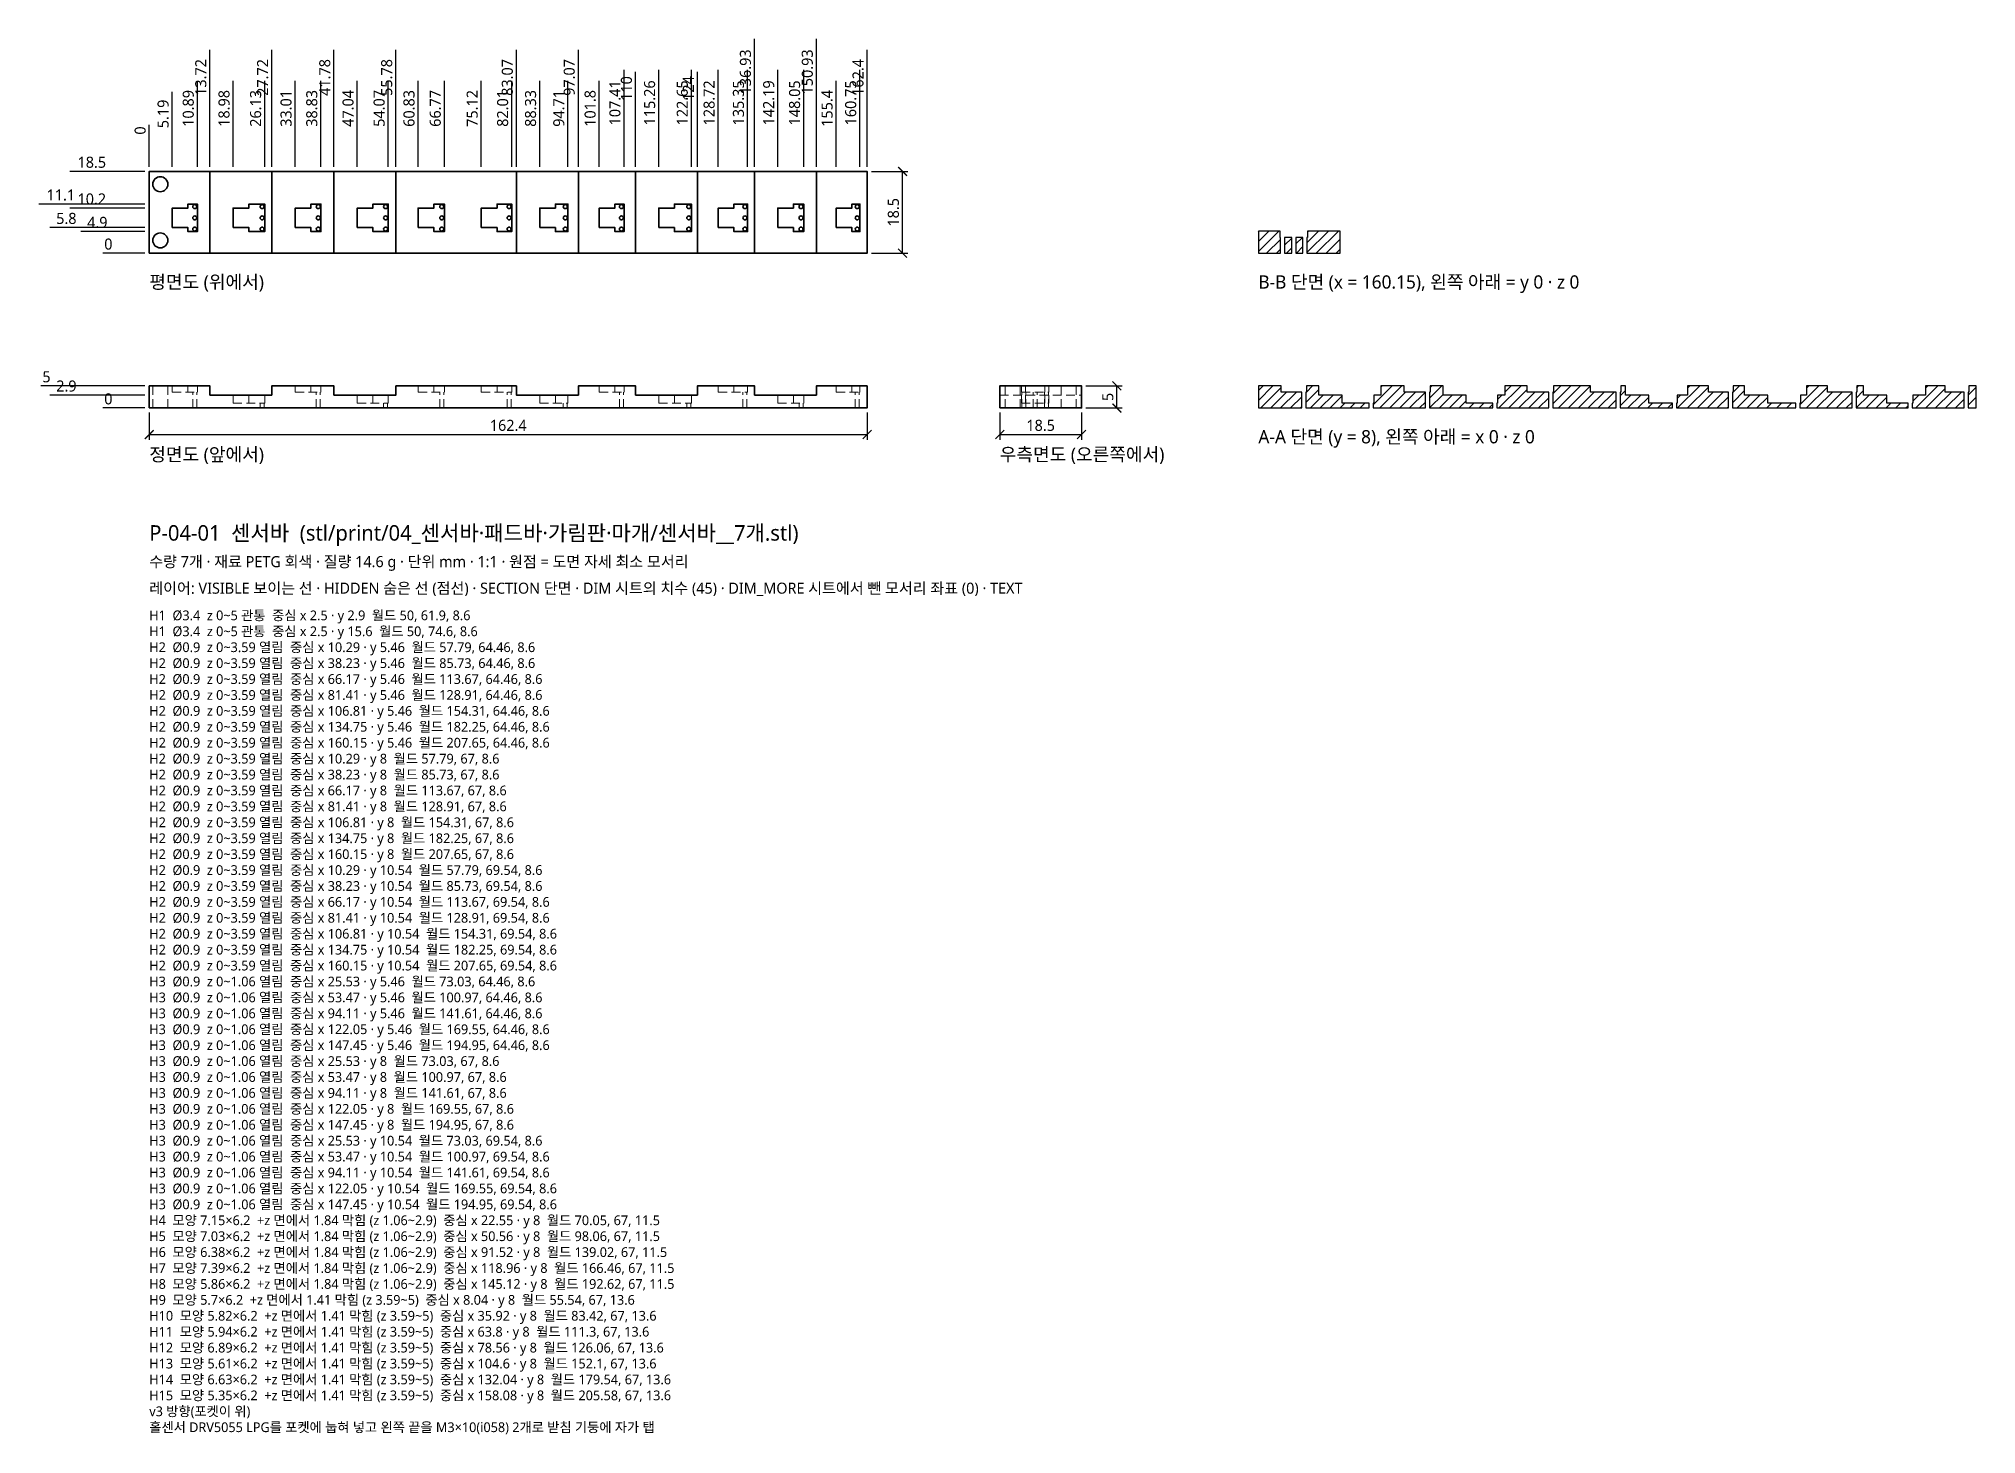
# Model space of a CAD drawing. Header units: millimetres. Extents: x -25 to 413, y -232 to 84.
import ezdxf

# ---------------------------------------------------------------- set-up
doc = ezdxf.new("R2010")
doc.units = ezdxf.units.MM
doc.linetypes.add('HIDDEN', pattern=[3, 2, -1])
for name, color, linetype, lineweight in [('DIM', 4, 'CONTINUOUS', 13), ('HIDDEN', 8, 'HIDDEN', 18), ('SECTION', 5, 'CONTINUOUS', 25), ('TEXT', 7, 'CONTINUOUS', 18), ('VISIBLE', 7, 'CONTINUOUS', 35)]:
    doc.layers.add(name, color=color, linetype=linetype, lineweight=lineweight)
doc.styles.add('KR', font='malgun.ttf')
doc.dimstyles.new('TOCCATA', dxfattribs={"dimtxt": 2.5, "dimasz": 2, "dimexe": 1.2, "dimexo": 1, "dimgap": 0.8, "dimtad": 1, "dimdsep": 46, "dimtxsty": 'KR', "dimblk": 'ARCHTICK', "dimcen": 2.5, "dimazin": 3, "dimtfac": 0.5, "dimtmove": 2, "dimatfit": 3})

# ---------------------------------------------------------------- blocks, each defined once
blk = doc.blocks.new('_ARCHTICK')
at = {"color": 0, "linetype": 'BYBLOCK', "const_width": 0.15}
blk.add_lwpolyline([(-0.5, -0.5), (0.5, 0.5)], dxfattribs=at)

msp = doc.modelspace()

# ---------------------------------------------------------------- hatches: boundary and pattern name
at = {"layer": 'SECTION'}
h = msp.add_hatch(dxfattribs=at)
h.set_pattern_fill('ANSI31', scale=0.5)
h.paths.add_polyline_path([(255.91, 38.589), (255.8, 38.589), (255.8, 40), (250.9, 40), (250.9, 35), (255.91, 35)])
h.paths.add_polyline_path([(269.4, 40), (262, 40), (262, 38.589), (261.89, 38.589), (261.89, 35), (269.4, 35)])
h.paths.add_polyline_path([(258.45, 38.589), (256.81, 38.589), (256.81, 35), (258.45, 35)])
h.paths.add_polyline_path([(260.99, 38.589), (259.35, 38.589), (259.35, 35), (260.99, 35)])
h = msp.add_hatch(dxfattribs=at)
h.set_pattern_fill('ANSI31', scale=0.5)
h.paths.add_polyline_path([(260.74, 3.589), (256.091, 3.589), (256.091, 5), (250.9, 5), (250.9, 0), (260.74, 0)])
h.paths.add_polyline_path([(275.98, 1.056), (269.875, 1.056), (269.875, 2.9), (264.615, 2.9), (264.615, 5), (261.79, 5), (261.79, 3.589), (261.64, 3.589), (261.64, 0), (275.98, 0)])
h.paths.add_polyline_path([(288.68, 3.589), (283.91, 3.589), (283.91, 5), (278.615, 5), (278.615, 2.9), (277.03, 2.9), (277.03, 1.056), (276.88, 1.056), (276.88, 0), (288.68, 0)])
h.paths.add_polyline_path([(303.92, 1.056), (297.945, 1.056), (297.945, 2.9), (292.685, 2.9), (292.685, 5), (289.73, 5), (289.73, 3.589), (289.58, 3.589), (289.58, 0), (303.92, 0)])
h.paths.add_polyline_path([(316.62, 3.589), (311.73, 3.589), (311.73, 5), (306.685, 5), (306.685, 2.9), (304.97, 2.9), (304.97, 1.056), (304.82, 1.056), (304.82, 0), (316.62, 0)])
h.paths.add_polyline_path([(331.86, 3.589), (326.019, 3.589), (326.019, 5), (317.67, 5), (317.67, 3.589), (317.52, 3.589), (317.52, 0), (331.86, 0)])
h.paths.add_polyline_path([(344.56, 1.056), (339.233, 1.056), (339.233, 2.9), (333.973, 2.9), (333.973, 5), (332.91, 5), (332.91, 3.589), (332.76, 3.589), (332.76, 0), (344.56, 0)])
h.paths.add_polyline_path([(357.26, 3.589), (352.697, 3.589), (352.697, 5), (347.973, 5), (347.973, 2.9), (345.61, 2.9), (345.61, 1.056), (345.46, 1.056), (345.46, 0), (357.26, 0)])
h.paths.add_polyline_path([(372.5, 1.056), (366.16, 1.056), (366.16, 2.9), (360.9, 2.9), (360.9, 5), (358.31, 5), (358.31, 3.589), (358.16, 3.589), (358.16, 0), (372.5, 0)])
h.paths.add_polyline_path([(385.2, 3.589), (379.624, 3.589), (379.624, 5), (374.9, 5), (374.9, 2.9), (373.55, 2.9), (373.55, 1.056), (373.4, 1.056), (373.4, 0), (385.2, 0)])
h.paths.add_polyline_path([(397.9, 1.056), (393.087, 1.056), (393.087, 2.9), (387.827, 2.9), (387.827, 5), (386.25, 5), (386.25, 3.589), (386.1, 3.589), (386.1, 0), (397.9, 0)])
h.paths.add_polyline_path([(410.6, 3.589), (406.301, 3.589), (406.301, 5), (401.827, 5), (401.827, 2.9), (398.95, 2.9), (398.95, 1.056), (398.8, 1.056), (398.8, 0), (410.6, 0)])
h.paths.add_polyline_path([(413.3, 5), (411.65, 5), (411.65, 3.589), (411.5, 3.589), (411.5, 0), (413.3, 0)])

# ---------------------------------------------------------------- linework, layer by layer
at = {"layer": 'HIDDEN'}
for points in [[(0.809, 0), (0.809, 5)], [(4.2, 0), (4.2, 5)], [(5.191, 5), (5.191, 3.589), (10.89, 3.589), (10.89, 5)], [(8.741, 3.589), (8.741, 5)], [(33.01, 5), (33.01, 3.589), (38.83, 3.589), (38.83, 5)], [(36.56, 3.589), (36.56, 5)], [(60.83, 5), (60.83, 3.589), (66.77, 3.589), (66.77, 5)], [(64.38, 3.589), (64.38, 5)], [(75.119, 5), (75.119, 3.589), (82.01, 3.589), (82.01, 5)], [(78.669, 3.589), (78.669, 5)], [(101.797, 5), (101.797, 3.589), (107.41, 3.589), (107.41, 5)], [(105.347, 3.589), (105.347, 5)], [(128.724, 5), (128.724, 3.589), (135.35, 3.589), (135.35, 5)], [(132.274, 3.589), (132.274, 5)], [(155.401, 5), (155.401, 3.589), (160.75, 3.589), (160.75, 5)], [(158.951, 3.589), (158.951, 5)], [(193.602, 0), (193.602, 5)], [(196.998, 0), (196.998, 5)], [(197.3, 5), (197.3, 3.589), (203.5, 3.589), (203.5, 5)], [(198.2, 3.589), (198.2, 5)], [(202.6, 3.589), (202.6, 5)], [(206.302, 0), (206.302, 5)], [(209.698, 0), (209.698, 5)], [(9.84, 0), (9.84, 3.589)], [(10.74, 0), (10.74, 3.589)], [(18.975, 2.9), (18.975, 1.056), (26.13, 1.056), (26.13, 2.9)], [(22.525, 1.056), (22.525, 2.9)], [(25.08, 0), (25.08, 1.056)], [(25.98, 0), (25.98, 1.056)], [(37.78, 0), (37.78, 3.589)], [(38.68, 0), (38.68, 3.589)], [(47.045, 2.9), (47.045, 1.056), (54.07, 1.056), (54.07, 2.9)], [(50.595, 1.056), (50.595, 2.9)], [(53.02, 0), (53.02, 1.056)], [(53.92, 0), (53.92, 1.056)], [(65.72, 0), (65.72, 3.589)], [(66.62, 0), (66.62, 3.589)], [(80.96, 0), (80.96, 3.589)], [(81.86, 0), (81.86, 3.589)], [(88.333, 2.9), (88.333, 1.056), (94.71, 1.056), (94.71, 2.9)], [(91.883, 1.056), (91.883, 2.9)], [(93.66, 0), (93.66, 1.056)], [(94.56, 0), (94.56, 1.056)], [(106.36, 0), (106.36, 3.589)], [(107.26, 0), (107.26, 3.589)], [(115.26, 2.9), (115.26, 1.056), (122.65, 1.056), (122.65, 2.9)], [(118.81, 1.056), (118.81, 2.9)], [(121.6, 0), (121.6, 1.056)], [(122.5, 0), (122.5, 1.056)], [(134.3, 0), (134.3, 3.589)], [(135.2, 0), (135.2, 3.589)], [(142.187, 2.9), (142.187, 1.056), (148.05, 1.056), (148.05, 2.9)], [(145.737, 1.056), (145.737, 2.9)], [(147, 0), (147, 1.056)], [(147.9, 0), (147.9, 1.056)], [(159.7, 0), (159.7, 3.589)], [(160.6, 0), (160.6, 3.589)], [(192.4, 2.9), (210.9, 2.9)], [(197.3, 2.9), (197.3, 1.056), (203.5, 1.056), (203.5, 2.9)], [(197.41, 0), (197.41, 3.589)], [(198.2, 1.056), (198.2, 2.9)], [(198.31, 0), (198.31, 3.589)], [(199.95, 0), (199.95, 3.589)], [(200.85, 0), (200.85, 3.589)], [(202.49, 0), (202.49, 3.589)], [(202.6, 1.056), (202.6, 2.9)], [(203.39, 0), (203.39, 3.589)]]:
    msp.add_lwpolyline(points, dxfattribs=at)
at = {"layer": 'SECTION'}
for points in [[(255.91, 38.589), (255.8, 38.589), (255.8, 40), (250.9, 40), (250.9, 35), (255.91, 35)], [(269.4, 40), (262, 40), (262, 38.589), (261.89, 38.589), (261.89, 35), (269.4, 35)], [(258.45, 38.589), (256.81, 38.589), (256.81, 35), (258.45, 35)], [(260.99, 38.589), (259.35, 38.589), (259.35, 35), (260.99, 35)], [(260.74, 3.589), (256.091, 3.589), (256.091, 5), (250.9, 5), (250.9, 0), (260.74, 0)], [(275.98, 1.056), (269.875, 1.056), (269.875, 2.9), (264.615, 2.9), (264.615, 5), (261.79, 5), (261.79, 3.589), (261.64, 3.589), (261.64, 0), (275.98, 0)], [(288.68, 3.589), (283.91, 3.589), (283.91, 5), (278.615, 5), (278.615, 2.9), (277.03, 2.9), (277.03, 1.056), (276.88, 1.056), (276.88, 0), (288.68, 0)], [(303.92, 1.056), (297.945, 1.056), (297.945, 2.9), (292.685, 2.9), (292.685, 5), (289.73, 5), (289.73, 3.589), (289.58, 3.589), (289.58, 0), (303.92, 0)], [(316.62, 3.589), (311.73, 3.589), (311.73, 5), (306.685, 5), (306.685, 2.9), (304.97, 2.9), (304.97, 1.056), (304.82, 1.056), (304.82, 0), (316.62, 0)], [(331.86, 3.589), (326.019, 3.589), (326.019, 5), (317.67, 5), (317.67, 3.589), (317.52, 3.589), (317.52, 0), (331.86, 0)], [(344.56, 1.056), (339.233, 1.056), (339.233, 2.9), (333.973, 2.9), (333.973, 5), (332.91, 5), (332.91, 3.589), (332.76, 3.589), (332.76, 0), (344.56, 0)], [(357.26, 3.589), (352.697, 3.589), (352.697, 5), (347.973, 5), (347.973, 2.9), (345.61, 2.9), (345.61, 1.056), (345.46, 1.056), (345.46, 0), (357.26, 0)], [(372.5, 1.056), (366.16, 1.056), (366.16, 2.9), (360.9, 2.9), (360.9, 5), (358.31, 5), (358.31, 3.589), (358.16, 3.589), (358.16, 0), (372.5, 0)], [(385.2, 3.589), (379.624, 3.589), (379.624, 5), (374.9, 5), (374.9, 2.9), (373.55, 2.9), (373.55, 1.056), (373.4, 1.056), (373.4, 0), (385.2, 0)], [(397.9, 1.056), (393.087, 1.056), (393.087, 2.9), (387.827, 2.9), (387.827, 5), (386.25, 5), (386.25, 3.589), (386.1, 3.589), (386.1, 0), (397.9, 0)], [(410.6, 3.589), (406.301, 3.589), (406.301, 5), (401.827, 5), (401.827, 2.9), (398.95, 2.9), (398.95, 1.056), (398.8, 1.056), (398.8, 0), (410.6, 0)], [(413.3, 5), (411.65, 5), (411.65, 3.589), (411.5, 3.589), (411.5, 0), (413.3, 0)]]:
    msp.add_lwpolyline(points, close=True, dxfattribs=at)
at = {"layer": 'VISIBLE'}
for points in [[(0, 35), (0, 53.5), (162.4, 53.5), (162.4, 35), (0, 35)], [(13.715, 35), (13.715, 53.5)], [(27.715, 35), (27.715, 53.5)], [(41.785, 35), (41.785, 53.5)], [(55.785, 35), (55.785, 53.5)], [(83.073, 35), (83.073, 53.5)], [(97.073, 35), (97.073, 53.5)], [(110, 35), (110, 53.5)], [(124, 35), (124, 53.5)], [(136.927, 35), (136.927, 53.5)], [(150.927, 35), (150.927, 53.5)], [(5.191, 40.8), (5.191, 45.2), (8.741, 45.2), (8.741, 46.1), (10.89, 46.1), (10.89, 39.9), (8.741, 39.9), (8.741, 40.8), (5.191, 40.8)], [(18.975, 40.8), (22.525, 40.8), (22.525, 39.9), (26.13, 39.9), (26.13, 46.1), (22.525, 46.1), (22.525, 45.2), (18.975, 45.2), (18.975, 40.8)], [(33.01, 40.8), (36.56, 40.8), (36.56, 39.9), (38.83, 39.9), (38.83, 46.1), (36.56, 46.1), (36.56, 45.2), (33.01, 45.2), (33.01, 40.8)], [(47.045, 40.8), (50.595, 40.8), (50.595, 39.9), (54.07, 39.9), (54.07, 46.1), (50.595, 46.1), (50.595, 45.2), (47.045, 45.2), (47.045, 40.8)], [(60.83, 40.8), (64.38, 40.8), (64.38, 39.9), (66.77, 39.9), (66.77, 46.1), (64.38, 46.1), (64.38, 45.2), (60.83, 45.2), (60.83, 40.8)], [(75.119, 40.8), (78.669, 40.8), (78.669, 39.9), (82.01, 39.9), (82.01, 46.1), (78.669, 46.1), (78.669, 45.2), (75.119, 45.2), (75.119, 40.8)], [(88.333, 40.8), (91.883, 40.8), (91.883, 39.9), (94.71, 39.9), (94.71, 46.1), (91.883, 46.1), (91.883, 45.2), (88.333, 45.2), (88.333, 40.8)], [(101.797, 40.8), (105.347, 40.8), (105.347, 39.9), (107.41, 39.9), (107.41, 46.1), (105.347, 46.1), (105.347, 45.2), (101.797, 45.2), (101.797, 40.8)], [(115.26, 40.8), (118.81, 40.8), (118.81, 39.9), (122.65, 39.9), (122.65, 46.1), (118.81, 46.1), (118.81, 45.2), (115.26, 45.2), (115.26, 40.8)], [(128.724, 40.8), (132.274, 40.8), (132.274, 39.9), (135.35, 39.9), (135.35, 46.1), (132.274, 46.1), (132.274, 45.2), (128.724, 45.2), (128.724, 40.8)], [(142.187, 40.8), (145.737, 40.8), (145.737, 39.9), (148.05, 39.9), (148.05, 46.1), (145.737, 46.1), (145.737, 45.2), (142.187, 45.2), (142.187, 40.8)], [(155.401, 40.8), (158.951, 40.8), (158.951, 39.9), (160.75, 39.9), (160.75, 46.1), (158.951, 46.1), (158.951, 45.2), (155.401, 45.2), (155.401, 40.8)], [(0, 0), (0, 5), (13.715, 5), (13.715, 2.9), (27.715, 2.9), (27.715, 5), (41.785, 5), (41.785, 2.9), (55.785, 2.9), (55.785, 5), (83.073, 5), (83.073, 2.9), (97.073, 2.9), (97.073, 5), (110, 5), (110, 2.9), (124, 2.9), (124, 5), (136.927, 5), (136.927, 2.9), (150.927, 2.9), (150.927, 5), (162.4, 5), (162.4, 0), (0, 0)], [(192.4, 0), (192.4, 5), (210.9, 5), (210.9, 0), (192.4, 0)]]:
    msp.add_lwpolyline(points, dxfattribs=at)
for centre, radius in [((2.5, 50.6), 1.7), ((10.29, 45.54), 0.45), ((25.53, 45.54), 0.45), ((38.23, 45.54), 0.45), ((53.47, 45.54), 0.45), ((66.17, 45.54), 0.45), ((81.41, 45.54), 0.45), ((94.11, 45.54), 0.45), ((106.81, 45.54), 0.45), ((122.05, 45.54), 0.45), ((134.75, 45.54), 0.45), ((147.45, 45.54), 0.45), ((160.15, 45.54), 0.45), ((2.5, 37.9), 1.7), ((10.29, 43), 0.45), ((10.29, 40.46), 0.45), ((25.53, 43), 0.45), ((25.53, 40.46), 0.45), ((38.23, 43), 0.45), ((38.23, 40.46), 0.45), ((53.47, 43), 0.45), ((53.47, 40.46), 0.45), ((66.17, 43), 0.45), ((66.17, 40.46), 0.45), ((81.41, 43), 0.45), ((81.41, 40.46), 0.45), ((94.11, 43), 0.45), ((94.11, 40.46), 0.45), ((106.81, 43), 0.45), ((106.81, 40.46), 0.45), ((122.05, 43), 0.45), ((122.05, 40.46), 0.45), ((147.45, 43), 0.45), ((147.45, 40.46), 0.45), ((160.15, 43), 0.45), ((160.15, 40.46), 0.45)]:
    msp.add_circle(centre, radius, dxfattribs=at)
for centre, start, end in [((134.75, 43), 90.0006, -90.0006), ((134.75, 40.46), 90.00061, -90.00061), ((134.75, 43), -89.9994, 89.9994), ((134.75, 40.46), -89.99939, 89.99939)]:
    msp.add_arc(centre, 0.45, start, end, dxfattribs=at)

# ---------------------------------------------------------------- texts
at = {"layer": 'TEXT', "style": 'KR'}
for s, height, p in [('평면도 (위에서)', 3, (0, 27)), ('B-B 단면 (x = 160.15), 왼쪽 아래 = y 0 · z 0', 3, (250.9, 27)), ('정면도 (앞에서)', 3, (0, -12)), ('우측면도 (오른쪽에서)', 3, (192.4, -12)), ('A-A 단면 (y = 8), 왼쪽 아래 = x 0 · z 0', 3, (250.9, -8)), ('P-04-01  센서바  (stl/print/04_센서바·패드바·가림판·마개/센서바__7개.stl)', 3.5, (0, -30)), ('수량 7개 · 재료 PETG 회색 · 질량 14.6 g · 단위 mm · 1:1 · 원점 = 도면 자세 최소 모서리', 2.5, (0, -36)), ('레이어: VISIBLE 보이는 선 · HIDDEN 숨은 선 (점선) · SECTION 단면 · DIM 시트의 치수 (45) · DIM_MORE 시트에서 뺀 모서리 좌표 (0) · TEXT', 2.5, (0, -42)), ('H1  Ø3.4  z 0~5 관통  중심 x 2.5 · y 2.9  월드 50, 61.9, 8.6', 2.2, (0, -48)), ('H1  Ø3.4  z 0~5 관통  중심 x 2.5 · y 15.6  월드 50, 74.6, 8.6', 2.2, (0, -51.6)), ('H2  Ø0.9  z 0~3.59 열림  중심 x 10.29 · y 5.46  월드 57.79, 64.46, 8.6', 2.2, (0, -55.2)), ('H2  Ø0.9  z 0~3.59 열림  중심 x 38.23 · y 5.46  월드 85.73, 64.46, 8.6', 2.2, (0, -58.8)), ('H2  Ø0.9  z 0~3.59 열림  중심 x 66.17 · y 5.46  월드 113.67, 64.46, 8.6', 2.2, (0, -62.4)), ('H2  Ø0.9  z 0~3.59 열림  중심 x 81.41 · y 5.46  월드 128.91, 64.46, 8.6', 2.2, (0, -66)), ('H2  Ø0.9  z 0~3.59 열림  중심 x 106.81 · y 5.46  월드 154.31, 64.46, 8.6', 2.2, (0, -69.6)), ('H2  Ø0.9  z 0~3.59 열림  중심 x 134.75 · y 5.46  월드 182.25, 64.46, 8.6', 2.2, (0, -73.2)), ('H2  Ø0.9  z 0~3.59 열림  중심 x 160.15 · y 5.46  월드 207.65, 64.46, 8.6', 2.2, (0, -76.8)), ('H2  Ø0.9  z 0~3.59 열림  중심 x 10.29 · y 8  월드 57.79, 67, 8.6', 2.2, (0, -80.4)), ('H2  Ø0.9  z 0~3.59 열림  중심 x 38.23 · y 8  월드 85.73, 67, 8.6', 2.2, (0, -84)), ('H2  Ø0.9  z 0~3.59 열림  중심 x 66.17 · y 8  월드 113.67, 67, 8.6', 2.2, (0, -87.6)), ('H2  Ø0.9  z 0~3.59 열림  중심 x 81.41 · y 8  월드 128.91, 67, 8.6', 2.2, (0, -91.2)), ('H2  Ø0.9  z 0~3.59 열림  중심 x 106.81 · y 8  월드 154.31, 67, 8.6', 2.2, (0, -94.8)), ('H2  Ø0.9  z 0~3.59 열림  중심 x 134.75 · y 8  월드 182.25, 67, 8.6', 2.2, (0, -98.4)), ('H2  Ø0.9  z 0~3.59 열림  중심 x 160.15 · y 8  월드 207.65, 67, 8.6', 2.2, (0, -102)), ('H2  Ø0.9  z 0~3.59 열림  중심 x 10.29 · y 10.54  월드 57.79, 69.54, 8.6', 2.2, (0, -105.6)), ('H2  Ø0.9  z 0~3.59 열림  중심 x 38.23 · y 10.54  월드 85.73, 69.54, 8.6', 2.2, (0, -109.2)), ('H2  Ø0.9  z 0~3.59 열림  중심 x 66.17 · y 10.54  월드 113.67, 69.54, 8.6', 2.2, (0, -112.8)), ('H2  Ø0.9  z 0~3.59 열림  중심 x 81.41 · y 10.54  월드 128.91, 69.54, 8.6', 2.2, (0, -116.4)), ('H2  Ø0.9  z 0~3.59 열림  중심 x 106.81 · y 10.54  월드 154.31, 69.54, 8.6', 2.2, (0, -120)), ('H2  Ø0.9  z 0~3.59 열림  중심 x 134.75 · y 10.54  월드 182.25, 69.54, 8.6', 2.2, (0, -123.6)), ('H2  Ø0.9  z 0~3.59 열림  중심 x 160.15 · y 10.54  월드 207.65, 69.54, 8.6', 2.2, (0, -127.2)), ('H3  Ø0.9  z 0~1.06 열림  중심 x 25.53 · y 5.46  월드 73.03, 64.46, 8.6', 2.2, (0, -130.8)), ('H3  Ø0.9  z 0~1.06 열림  중심 x 53.47 · y 5.46  월드 100.97, 64.46, 8.6', 2.2, (0, -134.4)), ('H3  Ø0.9  z 0~1.06 열림  중심 x 94.11 · y 5.46  월드 141.61, 64.46, 8.6', 2.2, (0, -138)), ('H3  Ø0.9  z 0~1.06 열림  중심 x 122.05 · y 5.46  월드 169.55, 64.46, 8.6', 2.2, (0, -141.6)), ('H3  Ø0.9  z 0~1.06 열림  중심 x 147.45 · y 5.46  월드 194.95, 64.46, 8.6', 2.2, (0, -145.2)), ('H3  Ø0.9  z 0~1.06 열림  중심 x 25.53 · y 8  월드 73.03, 67, 8.6', 2.2, (0, -148.8)), ('H3  Ø0.9  z 0~1.06 열림  중심 x 53.47 · y 8  월드 100.97, 67, 8.6', 2.2, (0, -152.4)), ('H3  Ø0.9  z 0~1.06 열림  중심 x 94.11 · y 8  월드 141.61, 67, 8.6', 2.2, (0, -156)), ('H3  Ø0.9  z 0~1.06 열림  중심 x 122.05 · y 8  월드 169.55, 67, 8.6', 2.2, (0, -159.6)), ('H3  Ø0.9  z 0~1.06 열림  중심 x 147.45 · y 8  월드 194.95, 67, 8.6', 2.2, (0, -163.2)), ('H3  Ø0.9  z 0~1.06 열림  중심 x 25.53 · y 10.54  월드 73.03, 69.54, 8.6', 2.2, (0, -166.8)), ('H3  Ø0.9  z 0~1.06 열림  중심 x 53.47 · y 10.54  월드 100.97, 69.54, 8.6', 2.2, (0, -170.4)), ('H3  Ø0.9  z 0~1.06 열림  중심 x 94.11 · y 10.54  월드 141.61, 69.54, 8.6', 2.2, (0, -174)), ('H3  Ø0.9  z 0~1.06 열림  중심 x 122.05 · y 10.54  월드 169.55, 69.54, 8.6', 2.2, (0, -177.6)), ('H3  Ø0.9  z 0~1.06 열림  중심 x 147.45 · y 10.54  월드 194.95, 69.54, 8.6', 2.2, (0, -181.2)), ('H4  모양 7.15×6.2  +z 면에서 1.84 막힘 (z 1.06~2.9)  중심 x 22.55 · y 8  월드 70.05, 67, 11.5', 2.2, (0, -184.8)), ('H5  모양 7.03×6.2  +z 면에서 1.84 막힘 (z 1.06~2.9)  중심 x 50.56 · y 8  월드 98.06, 67, 11.5', 2.2, (0, -188.4)), ('H6  모양 6.38×6.2  +z 면에서 1.84 막힘 (z 1.06~2.9)  중심 x 91.52 · y 8  월드 139.02, 67, 11.5', 2.2, (0, -192)), ('H7  모양 7.39×6.2  +z 면에서 1.84 막힘 (z 1.06~2.9)  중심 x 118.96 · y 8  월드 166.46, 67, 11.5', 2.2, (0, -195.6)), ('H8  모양 5.86×6.2  +z 면에서 1.84 막힘 (z 1.06~2.9)  중심 x 145.12 · y 8  월드 192.62, 67, 11.5', 2.2, (0, -199.2)), ('H9  모양 5.7×6.2  +z 면에서 1.41 막힘 (z 3.59~5)  중심 x 8.04 · y 8  월드 55.54, 67, 13.6', 2.2, (0, -202.8)), ('H10  모양 5.82×6.2  +z 면에서 1.41 막힘 (z 3.59~5)  중심 x 35.92 · y 8  월드 83.42, 67, 13.6', 2.2, (0, -206.4)), ('H11  모양 5.94×6.2  +z 면에서 1.41 막힘 (z 3.59~5)  중심 x 63.8 · y 8  월드 111.3, 67, 13.6', 2.2, (0, -210)), ('H12  모양 6.89×6.2  +z 면에서 1.41 막힘 (z 3.59~5)  중심 x 78.56 · y 8  월드 126.06, 67, 13.6', 2.2, (0, -213.6)), ('H13  모양 5.61×6.2  +z 면에서 1.41 막힘 (z 3.59~5)  중심 x 104.6 · y 8  월드 152.1, 67, 13.6', 2.2, (0, -217.2)), ('H14  모양 6.63×6.2  +z 면에서 1.41 막힘 (z 3.59~5)  중심 x 132.04 · y 8  월드 179.54, 67, 13.6', 2.2, (0, -220.8)), ('H15  모양 5.35×6.2  +z 면에서 1.41 막힘 (z 3.59~5)  중심 x 158.08 · y 8  월드 205.58, 67, 13.6', 2.2, (0, -224.4)), ('v3 방향(포켓이 위)', 2.2, (0, -228)), ('홀센서 DRV5055 LPG를 포켓에 눕혀 넣고 왼쪽 끝을 M3×10(i058) 2개로 받침 기둥에 자가 탭', 2.2, (0, -231.6))]:
    msp.add_text(s, height=height, dxfattribs=at).set_placement(p)

# ---------------------------------------------------------------- dimensions: what is measured, and where the dimension line sits
at = {"layer": 'DIM'}
for feature_location, offset, dtype, origin in [((136.93, 53.5), (0, 15), 1, (0, 35)), ((150.93, 53.5), (0, 15), 1, (0, 35)), ((13.72, 53.5), (0, 15), 1, (0, 35)), ((27.72, 53.5), (0, 15), 1, (0, 35)), ((41.78, 53.5), (0, 15), 1, (0, 35)), ((55.78, 53.5), (0, 15), 1, (0, 35)), ((83.07, 53.5), (0, 15), 1, (0, 35)), ((97.07, 53.5), (0, 15), 1, (0, 35)), ((162.4, 53.5), (0, 15), 1, (0, 35)), ((107.41, 53.5), (0, 8), 1, (0, 35)), ((115.26, 53.5), (0, 8), 1, (0, 35)), ((122.65, 53.5), (0, 8), 1, (0, 35)), ((128.72, 53.5), (0, 8), 1, (0, 35)), ((135.35, 53.5), (0, 8), 1, (0, 35)), ((142.19, 53.5), (0, 8), 1, (0, 35)), ((148.05, 53.5), (0, 8), 1, (0, 35)), ((160.75, 53.5), (0, 8), 1, (0, 35)), ((110, 53.5), (0, 15), 1, (0, 35)), ((124, 53.5), (0, 15), 1, (0, 35)), ((10.89, 53.5), (0, 8), 1, (0, 35)), ((18.98, 53.5), (0, 8), 1, (0, 35)), ((26.13, 53.5), (0, 8), 1, (0, 35)), ((33.01, 53.5), (0, 8), 1, (0, 35)), ((38.83, 53.5), (0, 8), 1, (0, 35)), ((47.04, 53.5), (0, 8), 1, (0, 35)), ((54.07, 53.5), (0, 8), 1, (0, 35)), ((60.83, 53.5), (0, 8), 1, (0, 35)), ((66.77, 53.5), (0, 8), 1, (0, 35)), ((75.12, 53.5), (0, 8), 1, (0, 35)), ((82.01, 53.5), (0, 8), 1, (0, 35)), ((88.33, 53.5), (0, 8), 1, (0, 35)), ((94.71, 53.5), (0, 8), 1, (0, 35)), ((101.8, 53.5), (0, 8), 1, (0, 35)), ((155.4, 53.5), (0, 8), 1, (0, 35)), ((5.19, 53.5), (0, 8), 1, (0, 35)), ((0, 53.5), (0, 8), 1, (0, 35)), ((0, 53.5), (-8, 0), 0, (0, 35)), ((0, 46.1), (-15, 0), 0, (0, 35)), ((0, 45.2), (-8, 0), 0, (0, 35)), ((0, 40.8), (-15, 0), 0, (0, 35)), ((0, 39.9), (-8, 0), 0, (0, 35)), ((0, 35), (-8, 0), 0, (0, 35)), ((0, 5), (-22, 0), 0, (0, 0)), ((0, 2.9), (-15, 0), 0, (0, 0)), ((0, 0), (-8, 0), 0, (0, 0))]:
    msp.add_ordinate_dim(feature_location=feature_location, offset=offset, dtype=dtype, origin=origin, dimstyle='TOCCATA', dxfattribs=at).render()
for base, p1, p2 in [((170.4, 35), (162.4, 35), (162.4, 53.5)), ((218.9, 0), (210.9, 0), (210.9, 5))]:
    msp.add_linear_dim(base=base, p1=p1, p2=p2, angle=90, dimstyle='TOCCATA', dxfattribs=at).render()
for base, p1, p2 in [((0, -6), (0, 0), (162.4, 0)), ((192.4, -6), (192.4, 0), (210.9, 0))]:
    msp.add_linear_dim(base=base, p1=p1, p2=p2, dimstyle='TOCCATA', dxfattribs=at).render()

doc.saveas('drawing.dxf')
